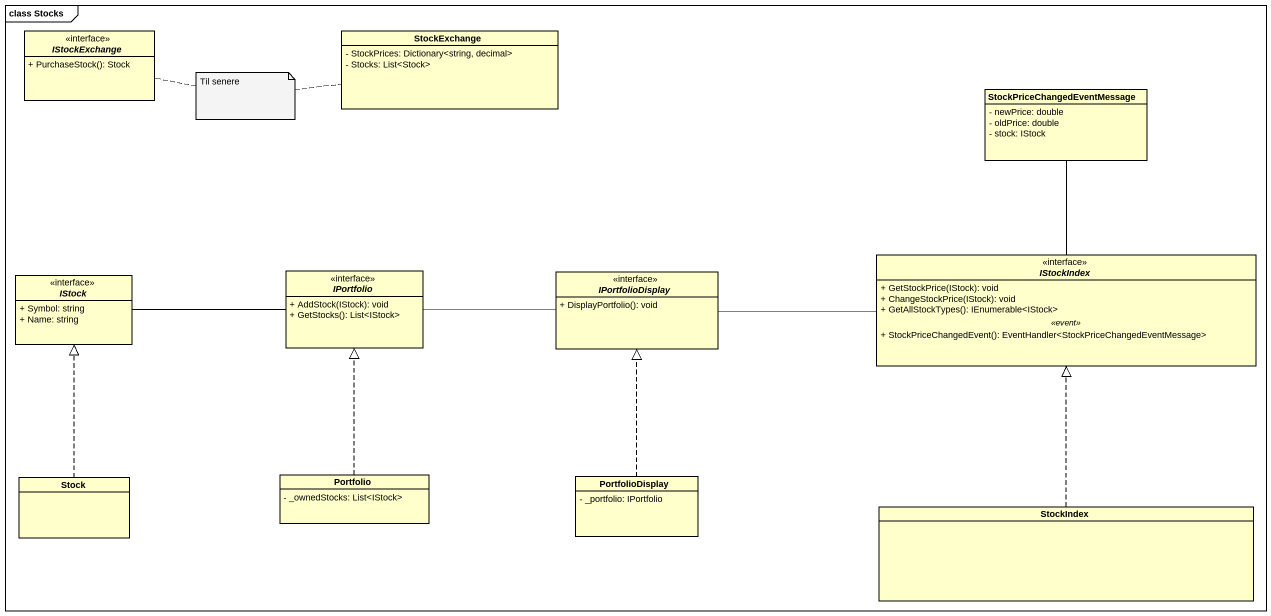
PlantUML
@startuml
mainframe class Stocks
hide circle
hide empty members
skinparam classAttributeIconSize 0
interface IStockExchange {
  + PurchaseStock(): Stock
}
class StockExchange {
  - StockPrices: Dictionary<string, decimal>
  - Stocks: List<Stock>
}
class "StockPriceChangedEventMessage" as StockPriceChangedEventMessag {
  - newPrice: double
  - oldPrice: double
  - stock: IStock
}
interface IStock {
  + Symbol: string
  + Name: string
}
interface IPortfolio {
  + AddStock(IStock): void
  + GetStocks(): List<IStock>
}
interface IPortfolioDisplay {
  + DisplayPortfolio(): void
}
interface IStockIndex {
  + GetStockPrice(IStock): void
  + ChangeStockPrice(IStock): void
  + GetAllStockTypes(): IEnumerable<IStock>
  .. <<event>> ..
  + StockPriceChangedEvent(): EventHandler<StockPriceChangedEventMessage>
}
class Stock
class Portfolio {
  - _ownedStocks: List<IStock>
}
class PortfolioDisplay {
  - _portfolio: IPortfolio
}
class StockIndex
StockPriceChangedEventMessag -- IStockIndex
IPortfolio -left- IStock
IPortfolioDisplay -left- IPortfolio
IPortfolioDisplay -right- IStockIndex
Stock .up.|> IStock
Portfolio .up.|> IPortfolio
PortfolioDisplay .up.|> IPortfolioDisplay
StockIndex .up.|> IStockIndex
note as N1
  Til senere
end note
N1 .. IStockExchange
N1 .. StockExchange
@enduml
